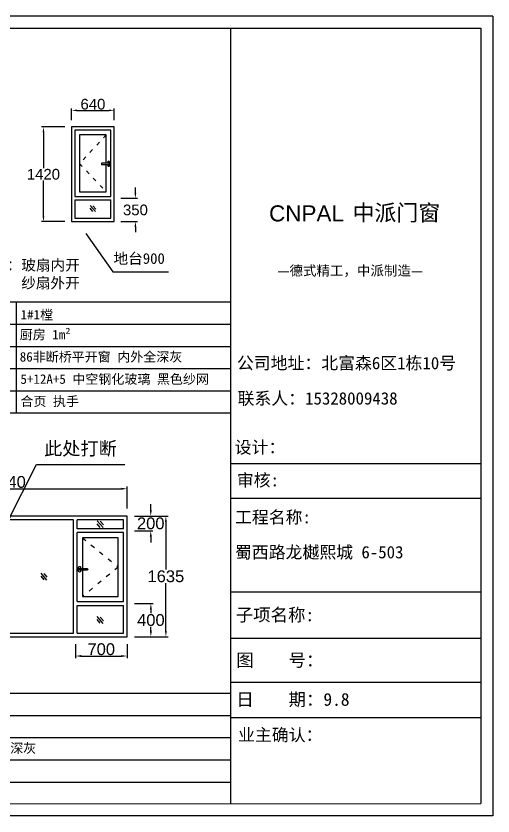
# Model space of a CAD drawing. Header units: inches. Extents: x -138455 to 599497, y -747149 to 13167.
# Drawn here: x 338792 to 346793, y -333843 to -320417 of the extents above; entities that cross this region are included whole.
import ezdxf

# ---------------------------------------------------------------- set-up
doc = ezdxf.new("R2010")
doc.units = ezdxf.units.IN
doc.header["$MEASUREMENT"] = 0
doc.header["$PDMODE"] = 35
doc.header["$PDSIZE"] = -3
doc.linetypes.add('ACAD_ISO03W100', pattern=[30, 12, -18])
doc.layers.add('0 @ 1', color=7, linetype='Continuous')
doc.styles.add('Annotative', font='arialbd.ttf')
doc.styles.add('MtXpl_', font='')
doc.styles.add('MtXpl__1', font='')
doc.styles.get("Standard").update_dxf_attribs({"font": 'arial.ttf'})
doc.styles.get('MtXpl_').set_extended_font_data('SimSun')
doc.styles.get('MtXpl__1').set_extended_font_data('SimSun', bold=True)
doc.dimstyles.get("Standard").update_dxf_attribs({"dimtxt": 80, "dimasz": 70, "dimexe": 40, "dimexo": 80, "dimgap": 0, "dimtad": 1, "dimtih": 1, "dimtoh": 1, "dimdec": 0, "dimzin": 0, "dimdsep": 46, "dimtxsty": 'Standard', "dimcen": 0.09, "dimadec": 0, "dimazin": 0, "dimtfac": 1, "dimtdec": 0, "dimtofl": 0, "dimtmove": 0, "dimatfit": 3, "dimfxl": 0, "dimtolj": 1, "dimtzin": 0, "dimarcsym": 0})

# ---------------------------------------------------------------- blocks, each defined once
blk = doc.blocks.new('*D1448')
at = {"color": 0, "lineweight": -2, "transparency": 16777216}
for p, q in [((340544, -322158), (340192, -322158)), ((340222, -322238), (340222, -322776)), ((340222, -323498), (340222, -322960)), ((340544, -323578), (340192, -323578))]:
    blk.add_line(p, q, dxfattribs=at)
at = {"color": 0, "transparency": 16777216}
for points in [[(340209, -322238), (340235, -322238), (340222, -322158)], [(340209, -323498), (340235, -323498), (340222, -323578)]]:
    blk.add_solid(points, dxfattribs=at)
at = {"layer": 'Defpoints', "color": 0, "transparency": 16777216}
for p in [(340644, -322158), (340222, -323578), (340644, -323578)]:
    blk.add_point(p, dxfattribs=at)
at = {"color": 0, "transparency": 16777216, "insert": (340222, -322868), "char_height": 160, "attachment_point": 5}
blk.add_mtext('\\A1;1420', dxfattribs=at)
blk = doc.blocks.new('*D1449')
at = {"color": 0, "lineweight": -2, "transparency": 16777216}
for p, q in [((340644, -322058), (340644, -321879)), ((340724, -321909), (341204, -321909)), ((341284, -322058), (341284, -321879))]:
    blk.add_line(p, q, dxfattribs=at)
at = {"color": 0, "transparency": 16777216}
for points in [[(340724, -321896), (340724, -321922), (340644, -321909)], [(341204, -321896), (341204, -321922), (341284, -321909)]]:
    blk.add_solid(points, dxfattribs=at)
at = {"layer": 'Defpoints', "color": 0, "transparency": 16777216}
for p in [(341284, -321909), (340644, -322158), (341284, -322158)]:
    blk.add_point(p, dxfattribs=at)
at = {"color": 0, "transparency": 16777216, "insert": (340964, -321817), "char_height": 160, "attachment_point": 5}
blk.add_mtext('\\A1;640', dxfattribs=at)
blk = doc.blocks.new('*D1450')
at = {"color": 0, "lineweight": -2, "transparency": 16777216}
for p, q in [((341601, -323148), (341601, -323068)), ((341384, -323228), (341631, -323228)), ((341384, -323578), (341631, -323578)), ((341601, -323658), (341601, -323738))]:
    blk.add_line(p, q, dxfattribs=at)
at = {"color": 0, "transparency": 16777216}
for points in [[(341587, -323148), (341614, -323148), (341601, -323228)], [(341587, -323658), (341614, -323658), (341601, -323578)]]:
    blk.add_solid(points, dxfattribs=at)
at = {"layer": 'Defpoints', "color": 0, "transparency": 16777216}
for p in [(341284, -323228), (341284, -323578), (341601, -323578)]:
    blk.add_point(p, dxfattribs=at)
at = {"color": 0, "transparency": 16777216, "insert": (341601, -323403), "char_height": 160, "attachment_point": 5}
blk.add_mtext('\\A1;350', dxfattribs=at)
blk = doc.blocks.new('dzcs')
blk.add_lwpolyline([(142096, -3328), (142196, -3328, 0.414214), (142206, -3318), (142206, -3318, 0.414214), (142196, -3308), (142096, -3308, 0.414214), (142086, -3318), (142086, -3318, 0.414214)], format="xyb", close=True)
blk.add_lwpolyline([(142182, -3328), (142182, -3342, 0.414214), (142196, -3355), (142196, -3355, 0.414214), (142209, -3342), (142209, -3294, 0.414214), (142196, -3280), (142196, -3280, 0.414214), (142182, -3294), (142182, -3308)], format="xyb")
blk = doc.blocks.new('123as')
at = {"color": 0}
for p, q in [((90189, 51387), (90252, 51462)), ((90194, 51330), (90312, 51470)), ((90251, 51335), (90314, 51410))]:
    blk.add_line(p, q, dxfattribs=at)
blk = doc.blocks.new('*D1494')
at = {"color": 0, "lineweight": -2, "transparency": 16777216}
for p, q in [((336669, -328607), (336669, -328308)), ((336749, -328338), (339829, -328338)), ((339909, -328607), (339909, -328308))]:
    blk.add_line(p, q, dxfattribs=at)
at = {"color": 0, "transparency": 16777216}
for points in [[(336749, -328324), (336749, -328351), (336669, -328338)], [(339829, -328324), (339829, -328351), (339909, -328338)]]:
    blk.add_solid(points, dxfattribs=at)
at = {"layer": 'Defpoints', "color": 0, "transparency": 16777216}
for p in [(339909, -328338), (336669, -328707), (339909, -328707)]:
    blk.add_point(p, dxfattribs=at)
at = {"color": 0, "transparency": 16777216, "insert": (338289, -328246), "char_height": 160, "attachment_point": 5}
blk.add_mtext('\\A1;3240', dxfattribs=at)
blk = doc.blocks.new('*D1495')
at = {"color": 0, "lineweight": -2, "transparency": 16777216}
for p, q in [((340009, -328707), (340464, -328707)), ((340434, -328787), (340434, -329433)), ((340434, -330262), (340434, -329616)), ((340009, -330342), (340464, -330342))]:
    blk.add_line(p, q, dxfattribs=at)
at = {"color": 0, "transparency": 16777216}
for points in [[(340421, -328787), (340447, -328787), (340434, -328707)], [(340421, -330262), (340447, -330262), (340434, -330342)]]:
    blk.add_solid(points, dxfattribs=at)
at = {"layer": 'Defpoints', "color": 0, "transparency": 16777216}
for p in [(339909, -328707), (339909, -330342), (340434, -330342)]:
    blk.add_point(p, dxfattribs=at)
at = {"color": 0, "transparency": 16777216, "insert": (340434, -329524), "char_height": 160, "attachment_point": 5}
blk.add_mtext('\\A1;1635', dxfattribs=at)
blk = doc.blocks.new('*D1496')
at = {"color": 0, "lineweight": -2, "transparency": 16777216}
for p, q in [((336669, -330442), (336669, -330634)), ((337369, -330442), (337369, -330634)), ((337289, -330604), (336749, -330604))]:
    blk.add_line(p, q, dxfattribs=at)
at = {"color": 0, "transparency": 16777216}
for points in [[(336749, -330590), (336749, -330617), (336669, -330604)], [(337289, -330590), (337289, -330617), (337369, -330604)]]:
    blk.add_solid(points, dxfattribs=at)
at = {"layer": 'Defpoints', "color": 0, "transparency": 16777216}
for p in [(336669, -330342), (337369, -330342), (336669, -330604)]:
    blk.add_point(p, dxfattribs=at)
at = {"color": 0, "transparency": 16777216, "insert": (337019, -330512), "char_height": 160, "attachment_point": 5}
blk.add_mtext('\\A1;700', dxfattribs=at)
blk = doc.blocks.new('*D1497')
at = {"color": 0, "lineweight": -2, "transparency": 16777216}
for p, q in [((339209, -330442), (339209, -330634)), ((339909, -330442), (339909, -330634)), ((339289, -330604), (339829, -330604))]:
    blk.add_line(p, q, dxfattribs=at)
at = {"color": 0, "transparency": 16777216}
for points in [[(339289, -330590), (339289, -330617), (339209, -330604)], [(339829, -330590), (339829, -330617), (339909, -330604)]]:
    blk.add_solid(points, dxfattribs=at)
at = {"layer": 'Defpoints', "color": 0, "transparency": 16777216}
for p in [(339209, -330342), (339909, -330342), (339909, -330604)]:
    blk.add_point(p, dxfattribs=at)
at = {"color": 0, "transparency": 16777216, "insert": (339559, -330512), "char_height": 160, "attachment_point": 5}
blk.add_mtext('\\A1;700', dxfattribs=at)
blk = doc.blocks.new('*D1498')
at = {"color": 0, "lineweight": -2, "transparency": 16777216}
for p, q in [((336349, -328627), (336349, -328547)), ((336569, -328707), (336319, -328707)), ((336569, -328907), (336319, -328907)), ((336349, -328987), (336349, -329067))]:
    blk.add_line(p, q, dxfattribs=at)
at = {"color": 0, "transparency": 16777216}
for points in [[(336335, -328627), (336362, -328627), (336349, -328707)], [(336335, -328987), (336362, -328987), (336349, -328907)]]:
    blk.add_solid(points, dxfattribs=at)
at = {"layer": 'Defpoints', "color": 0, "transparency": 16777216}
for p in [(336349, -328707), (336669, -328707), (336669, -328907)]:
    blk.add_point(p, dxfattribs=at)
at = {"color": 0, "transparency": 16777216, "insert": (336349, -328807), "char_height": 160, "attachment_point": 5}
blk.add_mtext('\\A1;200', dxfattribs=at)
blk = doc.blocks.new('*D1499')
at = {"color": 0, "lineweight": -2, "transparency": 16777216}
for p, q in [((336569, -329892), (336317, -329892)), ((336347, -329972), (336347, -330025)), ((336347, -330262), (336347, -330209)), ((336569, -330342), (336317, -330342))]:
    blk.add_line(p, q, dxfattribs=at)
at = {"color": 0, "transparency": 16777216}
for points in [[(336334, -329972), (336360, -329972), (336347, -329892)], [(336334, -330262), (336360, -330262), (336347, -330342)]]:
    blk.add_solid(points, dxfattribs=at)
at = {"layer": 'Defpoints', "color": 0, "transparency": 16777216}
for p in [(336347, -329892), (336669, -329892), (336669, -330342)]:
    blk.add_point(p, dxfattribs=at)
at = {"color": 0, "transparency": 16777216, "insert": (336347, -330117), "char_height": 160, "attachment_point": 5}
blk.add_mtext('\\A1;400', dxfattribs=at)
blk = doc.blocks.new('*D1493')
at = {"color": 0, "lineweight": -2, "transparency": 16777216}
for p, q in [((340009, -329892), (340261, -329892)), ((340231, -329972), (340231, -330025)), ((340231, -330262), (340231, -330209)), ((340009, -330342), (340261, -330342))]:
    blk.add_line(p, q, dxfattribs=at)
at = {"color": 0, "transparency": 16777216}
for points in [[(340217, -329972), (340244, -329972), (340231, -329892)], [(340217, -330262), (340244, -330262), (340231, -330342)]]:
    blk.add_solid(points, dxfattribs=at)
at = {"layer": 'Defpoints', "color": 0, "transparency": 16777216}
for p in [(339909, -329892), (340231, -329892), (339909, -330342)]:
    blk.add_point(p, dxfattribs=at)
at = {"color": 0, "transparency": 16777216, "insert": (340231, -330117), "char_height": 160, "attachment_point": 5}
blk.add_mtext('\\A1;400', dxfattribs=at)
blk = doc.blocks.new('*D1500')
at = {"color": 0, "lineweight": -2, "transparency": 16777216}
for p, q in [((340229, -328627), (340229, -328547)), ((340009, -328707), (340259, -328707)), ((340009, -328907), (340259, -328907)), ((340229, -328987), (340229, -329067))]:
    blk.add_line(p, q, dxfattribs=at)
at = {"color": 0, "transparency": 16777216}
for points in [[(340216, -328627), (340243, -328627), (340229, -328707)], [(340216, -328987), (340243, -328987), (340229, -328907)]]:
    blk.add_solid(points, dxfattribs=at)
at = {"layer": 'Defpoints', "color": 0, "transparency": 16777216}
for p in [(339909, -328707), (340229, -328707), (339909, -328907)]:
    blk.add_point(p, dxfattribs=at)
at = {"color": 0, "transparency": 16777216, "insert": (340229, -328807), "char_height": 160, "attachment_point": 5}
blk.add_mtext('\\A1;200', dxfattribs=at)
blk = doc.blocks.new('2133120kl')
for p, q in [((341283.8, -322157.9), (340643.8, -322157.9)), ((340643.8, -322157.9), (340643.8, -323577.9)), ((341283.8, -323577.9), (341283.8, -322157.9)), ((340693.8, -323202.9), (341233.8, -323202.9)), ((340693.8, -323252.9), (341233.8, -323252.9)), ((340643.8, -323577.9), (341283.8, -323577.9))]:
    blk.add_line(p, q)
for points in [[(341233.8, -323202.9), (341233.8, -322207.9), (340693.8, -322207.9), (340693.8, -323202.9)], [(341163.8, -322701.1), (341163.8, -322277.9), (340763.8, -322277.9), (340763.8, -323132.9), (341163.8, -323132.9), (341163.8, -322721.1)], [(340693.8, -323252.9), (340693.8, -323527.9), (341233.8, -323527.9), (341233.8, -323252.9)]]:
    blk.add_lwpolyline(points)
at = {"linetype": 'ACAD_ISO03W100', "ltscale": 5}
blk.add_lwpolyline([(341163.8, -322277.9), (340763.8, -322705.4), (341163.8, -323132.9)], dxfattribs=at)
blk.add_blockref('dzcs', (199004.1, -319393.3))
at = {"xscale": -0.6684526412304121, "yscale": 0.6684526412304121, "zscale": 0.6684526412304121}
blk.add_blockref('123as', (401292.1, -357740), dxfattribs=at)
dim = blk.add_linear_dim(base=(341283.8, -321909.1), p1=(340643.8, -322157.9), p2=(341283.8, -322157.9), dimstyle='Standard', override={"dimtxt": 160, "dimasz": 80, "dimexe": 30, "dimexo": 100, "dimgap": 10})
dim.commit()
dim.dimension.update_dxf_attribs({"geometry": '*D1449', "text_midpoint": (340963.8, -321817.4)})
for base, p1, p2, picture, middle in [((340221.8, -323577.9), (340643.8, -322157.9), (340643.8, -323577.9), '*D1448', (340221.8, -322867.9)), ((341600.7, -323577.9), (341283.8, -323227.9), (341283.8, -323577.9), '*D1450', (341600.7, -323402.9))]:
    dim = blk.add_linear_dim(base=base, p1=p1, p2=p2, angle=90, dimstyle='Standard', override={"dimtxt": 160, "dimasz": 80, "dimexe": 30, "dimexo": 100, "dimgap": 10})
    dim.commit()
    dim.dimension.update_dxf_attribs({"geometry": picture, "text_midpoint": middle})
blk = doc.blocks.new('2222zzzzc')
for p, q in [((339908.9, -328707), (336668.9, -328707)), ((336668.9, -328707), (336668.9, -330342)), ((338263.9, -330342), (338263.9, -328707)), ((338313.9, -330342), (338313.9, -328707)), ((339908.9, -330342), (339908.9, -328707)), ((336718.9, -328757), (336718.9, -328882)), ((337343.9, -328757), (336718.9, -328757)), ((337343.9, -328757), (337343.9, -328882)), ((337393.9, -328757), (337393.9, -330292)), ((338263.9, -328757), (337393.9, -328757)), ((339183.9, -328757), (338303.7, -328757)), ((339183.9, -330292), (339183.9, -328757)), ((339858.9, -328757), (339233.9, -328757)), ((339233.9, -328882), (339233.9, -328757)), ((339858.9, -328882), (339858.9, -328757)), ((337343.9, -328882), (336718.9, -328882)), ((337343.9, -328932), (336718.9, -328932)), ((337343.9, -328932), (337343.9, -329867)), ((339858.9, -328882), (339233.9, -328882)), ((339233.9, -329867), (339233.9, -328932)), ((339858.9, -328932), (339233.9, -328932)), ((336718.9, -329867), (337343.9, -329867)), ((336718.9, -329917), (337343.9, -329917)), ((337343.9, -329917), (337343.9, -330292)), ((339233.9, -329867), (339858.9, -329867)), ((339233.9, -330292), (339233.9, -329917)), ((339233.9, -329917), (339858.9, -329917)), ((336668.9, -330342), (339908.9, -330342))]:
    blk.add_line(p, q)
for points in [[(337343.9, -328932), (336718.9, -328932), (336718.9, -329867)], [(339858.9, -329867), (339858.9, -328932), (339233.9, -328932)], [(337273.9, -329426.9), (337273.9, -329002), (336788.9, -329002), (336788.9, -329797), (337273.9, -329797), (337273.9, -329263.9)], [(339303.9, -329263.9), (339303.9, -329797), (339788.9, -329797), (339788.9, -329002), (339303.9, -329002), (339303.9, -329418.4)], [(336718.9, -329917), (336718.9, -330292), (337343.9, -330292)], [(339233.9, -330292), (339858.9, -330292), (339858.9, -329917)], [(337393.9, -330292), (338263.9, -330292)], [(338313.9, -330292), (339183.9, -330292)]]:
    blk.add_lwpolyline(points)
at = {"linetype": 'ACAD_ISO03W100', "ltscale": 5}
for points in [[(337273.9, -329002), (336788.9, -329399.5), (337273.9, -329797)], [(339303.9, -329002), (339788.9, -329399.5), (339303.9, -329797)]]:
    blk.add_lwpolyline(points, dxfattribs=at)
at = {"xscale": -0.6684526412304121, "yscale": 0.6684526412304121, "zscale": 0.6684526412304121}
for p in [(397368.8, -363174.3), (399874.4, -363175.9), (398156.2, -363873), (399113.8, -363886.4), (397368.8, -364477.3), (399874.4, -364475.3)]:
    blk.add_blockref('123as', p, dxfattribs=at)
blk.add_blockref('dzcs', (195115.8, -326119.1))
at = {"xscale": -1}
blk.add_blockref('dzcs', (481462, -326110.6), dxfattribs=at)
at = {"layer": '0 @ 1', "insert": (338784.2, -327702.2), "char_height": 180.693, "attachment_point": 1, "style": 'Annotative'}
blk.add_mtext_dynamic_manual_height_columns('{\\fSimSun|b1|i0|c134|p2;此处打断}', width=1585.133, gutter_width=903.5, heights=[0], dxfattribs=at)
for base, p1, p2, picture, middle in [((339908.9, -328337.8), (336668.9, -328707), (339908.9, -328707), '*D1494', (338288.9, -328246)), ((336668.9, -330603.6), (337368.9, -330342), (336668.9, -330342), '*D1496', (337018.9, -330511.9))]:
    dim = blk.add_linear_dim(base=base, p1=p1, p2=p2, dimstyle='Standard', override={"dimtxt": 160, "dimasz": 80, "dimexe": 30, "dimexo": 100, "dimgap": 10})
    dim.commit()
    dim.dimension.update_dxf_attribs({"geometry": picture, "text_midpoint": middle})
for base, p1, p2, angle, picture, middle in [((336348.5, -328707), (336668.9, -328907), (336668.9, -328707), 90, '*D1498', (336348.5, -328807)), ((340229.3, -328707), (339908.9, -328907), (339908.9, -328707), 90, '*D1500', (340229.3, -328807)), ((339908.9, -330603.6), (339208.9, -330342), (339908.9, -330342), 180, '*D1497', (339558.9, -330511.9))]:
    dim = blk.add_linear_dim(base=base, p1=p1, p2=p2, angle=angle, dimstyle='Standard', override={"dimtxt": 160, "dimasz": 80, "dimexe": 30, "dimexo": 100, "dimgap": 10})
    dim.commit()
    dim.dimension.update_dxf_attribs({"geometry": picture, "text_midpoint": middle})
dim = blk.add_linear_dim(base=(340434, -330342), p1=(339908.9, -328707), p2=(339908.9, -330342), angle=90, dimstyle='Standard', override={"dimtxt": 160, "dimasz": 80, "dimexe": 30, "dimexo": 100, "dimgap": 10})
dim.commit()
dim.dimension.update_dxf_attribs({"geometry": '*D1495', "text_midpoint": (340434, -329524.5), "dimtype": 160})
for base, p1, p2, picture, middle in [((336347, -329892), (336668.9, -330342), (336668.9, -329892), '*D1499', (336347, -330117)), ((340230.8, -329892), (339908.9, -330342), (339908.9, -329892), '*D1493', (340230.8, -330117))]:
    dim = blk.add_linear_dim(base=base, p1=p1, p2=p2, angle=90, text='400', dimstyle='Standard', override={"dimtxt": 160, "dimasz": 80, "dimexe": 30, "dimexo": 100, "dimgap": 10})
    dim.commit()
    dim.dimension.update_dxf_attribs({"geometry": picture, "text_midpoint": middle})
blk.add_leader([(338288.7, -328786.5), (338682.5, -328007.3), (339876, -328007.3)], dimstyle='Standard', override={"dimtxt": 160, "dimasz": 80, "dimexe": 30, "dimexo": 100, "dimgap": 10, "dimtad": 0})

msp = doc.modelspace()

# ---------------------------------------------------------------- linework, layer by layer
for p, q in [((346792.8, -320416.8), (328037.7, -320416.8)), ((346792.8, -320416.8), (346792.8, -333843.3)), ((328245.2, -320623.5), (346586.1, -320623.5)), ((342389.8, -320623.5), (342389.8, -333636.8)), ((346586.1, -320623.5), (346586.1, -333636)), ((328244.8, -325216.1), (342389.8, -325216.1)), ((338792.4, -325207), (338792.4, -327072.6)), ((328244.8, -325589.3), (342389.8, -325589.3)), ((328244.8, -325962.4), (342389.8, -325962.4)), ((328244.8, -326335.5), (342389.8, -326335.5)), ((328244.8, -326708.6), (342389.8, -326708.6)), ((328245.2, -327082.2), (342389.8, -327076.8)), ((342389.8, -327925.7), (346586.1, -327925.7)), ((342389.8, -328506.9), (346586.1, -328506.9)), ((342389.8, -330082.5), (346586.1, -330082.5)), ((342389.8, -330861.4), (346586.1, -330861.4)), ((342389.8, -331598.3), (346586.1, -331598.3)), ((328248.9, -331781.5), (342393.9, -331781.5)), ((328248.9, -332154.6), (342393.9, -332154.6)), ((342389.8, -332188.3), (346586.1, -332188.3)), ((328248.9, -332527.8), (342393.9, -332527.8)), ((328248.9, -332900.9), (342393.9, -332900.9)), ((328248.9, -333274), (342393.9, -333274)), ((328245.2, -333647.6), (346586.1, -333636)), ((346792.8, -333843.3), (328037.7, -333843.3))]:
    msp.add_line(p, q)

# ---------------------------------------------------------------- block references
for name, p, xscale, yscale, zscale in [('2133120kl', (-41392.6, 38155.3), 1.118813331803302, 1.118813331803302, 1.118813331803302), ('2222zzzzc', (-80407.2, 78377.4), 1.238751397441005, 1.238751397441005, 1.238751397441005)]:
    msp.add_blockref(name, p, dxfattribs=dict(xscale=xscale, yscale=yscale, zscale=zscale))

# ---------------------------------------------------------------- texts
for s, height, style, p in [('中派门窗', 269.64, 'MtXpl_', (344436.5, -323853.2)), ('—德式精工，中派制造—', 165.935, 'MtXpl_', (343177.5, -324773.3)), ('1#1樘', 160, 'MtXpl__1', (338869.1, -325510.2)), ('厨房 1m²', 160, 'MtXpl__1', (338854.7, -325843.8)), ('86非断桥平开窗 内外全深灰', 160, 'MtXpl__1', (338854.7, -326217)), ('公司地址：北富森6区1栋10号', 207.419, 'MtXpl_', (342497.8, -326345.1)), ('5+12A+5 中空钢化玻璃 黑色纱网', 160, 'MtXpl__1', (338866.3, -326590.1)), ('合页 执手 ', 160, 'MtXpl__1', (338866.3, -326963.2)), ('联系人：15328009438', 207.419, 'MtXpl_', (342509.1, -326938)), ('设计：', 207.42, 'MtXpl_', (342460.5, -327757.9)), ('审核:', 207.42, 'MtXpl_', (342496.1, -328310.3)), ('工程名称:', 207.42, 'MtXpl_', (342465.6, -328931.5)), ('蜀西路龙樾熙城 6-503', 207.419, 'MtXpl_', (342464.3, -329519.1)), ('子项名称:', 214.34, 'MtXpl_', (342477.6, -330574.1)), ('图    号：', 214.34, 'MtXpl_', (342487.8, -331334.1)), ('日    期：9.8', 214.34, 'MtXpl_', (342488.6, -331993.5)), ('业主确认：', 207.42, 'MtXpl_', (342517.4, -332584.8)), ('86断桥平开窗 内外全深灰', 160, 'MtXpl__1', (336622.9, -332784.6))]:
    msp.add_text(s, height=height, dxfattribs=dict(style=style)).set_placement(p)
msp.add_text('CNPAL', height=269.64).set_placement((343036.5, -323864.4))
at = {"insert": (338144.4, -324507), "char_height": 180, "attachment_point": 1, "style": 'MtXpl__1'}
msp.add_mtext_dynamic_manual_height_columns('备注：玻扇内开\\P      纱扇外开', width=2331.479, gutter_width=903.5, heights=[0], dxfattribs=at)
at = {"layer": '0 @ 1', "insert": (340426.4, -324396.1), "char_height": 180.693, "attachment_point": 1, "style": 'Annotative'}
msp.add_mtext_dynamic_manual_height_columns('{\\fSimSun|b1|i0|c134|p2;地台900}', width=959.306, gutter_width=903.5, heights=[0], dxfattribs=at)

# ---------------------------------------------------------------- leaders
msp.add_leader([(339965.1, -324066.2), (340418.4, -324708.7), (341352, -324707.8)], dimstyle='Standard', override={"dimtxt": 160, "dimasz": 80, "dimexe": 30, "dimexo": 100, "dimgap": 10, "dimtad": 0})

doc.saveas('drawing.dxf')
